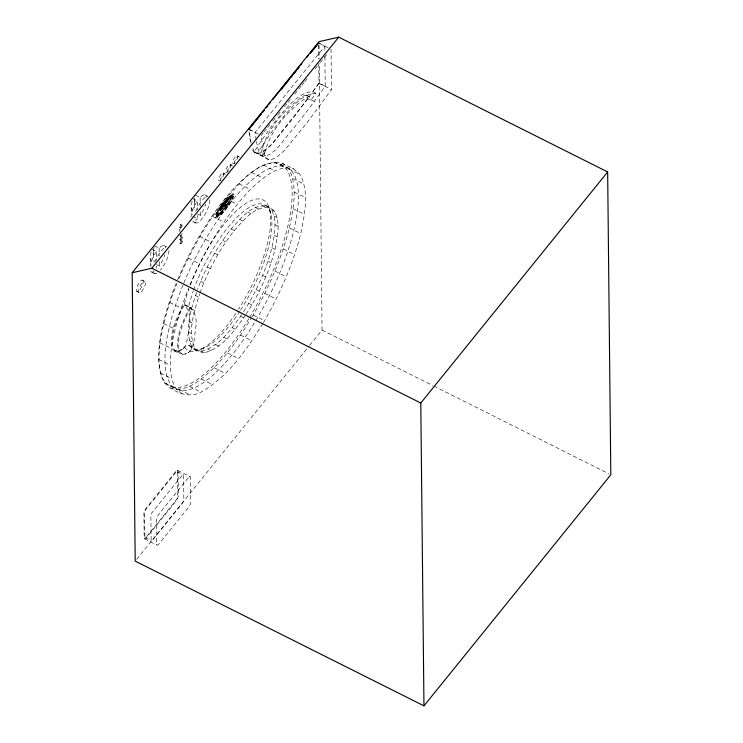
<?xml version="1.0" encoding="UTF-8"?>
<svg xmlns="http://www.w3.org/2000/svg" width="743" height="743" viewBox="0 0 743 743"><rect width="100%" height="100%" fill="white"/><g stroke="black" fill="none" stroke-linecap="round" stroke-linejoin="round"><path stroke-width="0.56" stroke-dasharray="3.71 2.79" d="M151.098 251.868A75.87 39.045 39 0 0 150.653 256.075L150.978 262.149A75.87 39.045 39 0 0 151.535 265.362M192.066 201.204A75.87 39.045 39 0 0 191.62 205.412L191.945 211.495A75.87 39.045 39 0 0 192.493 214.708M223.671 206.08L223.606 204.938C224.739 205.309 223.792 206.768 224.962 204.149M222.807 206.693C225.203 207.148 226.569 204.353 225.5 204.167C229.215 205.198 224.627 207.687 222.844 207.102C219.371 206.359 223.949 204.511 224.804 203.972C223.922 204.232 219.928 205.374 221.813 206.795A18.371 6.167 -63.4 0 0 222.64 206.87C224.451 207.659 229.188 205.226 225.213 204.093L225.231 202.468L229.503 197.629L232.773 194.768L234.119 194.313L234.407 194.87C230.729 203.74 224.59 212.925 216.417 218.043L214.95 216.882L215.814 214.198L222.333 204.065A47.199 15.835 -63.4 0 1 225.761 199.821L231.593 194.174L232.94 193.719L234.119 194.313M221.024 208.774L221.098 209.322L221.433 208.839M221.265 208.281L221.265 209.117M221.293 208.189L222.333 208.189L221.953 207.622M222.008 207.864L222.278 207.056M224.553 205.291L224.906 204.52L224.869 205.124M222.909 206.368C217.281 206.684 231.045 202.681 221.953 204.687C217.736 207.975 228.649 205.783 225.287 204.604A18.631 7.235 -62.8 0 1 226.188 204.715L226.439 204.808M222.018 208.43L222.528 207.316M154.126 247.14A75.87 39.045 39 0 0 153.485 251.236L153.55 257.189A75.87 39.045 39 0 0 154.275 261.973M194.815 197.805A75.87 39.045 39 0 0 194.452 200.573L194.517 206.526A75.87 39.045 39 0 0 195.242 211.309M221.2 209.535C220.931 209.34 221.089 210.204 221.525 208.569M225.956 203.155L226.002 202.551M221.804 208.802L221.748 207.724M221.711 208.43L221.795 208.607M222.333 208.281L221.674 208.746M220.132 210.575L221.052 209.303M227.99 199.096L227.358 198.808L226.42 199.718L225.38 201.269L227.042 199.273L225.937 200.591L226.94 200.564L227.247 200.155L226.169 200.341L227.339 199.978L226.773 199.551L225.696 200.833L226.448 201.112L227.999 199.105L225.631 201.975L228.482 198.548L225.965 201.567L227.627 199.579L226.253 201.149M226.736 200.619L227.182 200.062M225.547 204.316L225.463 203.749M153.485 251.236L153.55 257.189M194.452 200.573L194.517 206.526M220.829 209.953L220.643 210.418L220.912 209.805M228.12 199.505L227.627 200.248M220.541 208.829L220.225 210.26M224.46 204.176L224.962 204.297M224.154 206.127L224.609 205.579C225.315 205.792 226.299 201.269 226.801 201.892L226.884 200.935L226.801 201.892M262.771 323.558C246.509 349.647 228.342 376.682 200.963 392.128C188.193 398.972 173.658 392.044 164.305 382.654C157.562 370.488 158.723 356.176 159.986 342.839C163.154 322.462 169.19 302.67 176.918 283.575M182.054 393.948L175.654 388.348C168.912 376.172 170.082 361.869 171.336 348.532C174.54 327.774 180.809 307.658 188.666 288.219M245.496 315.116C234.834 330.013 223.253 347.789 204.501 352.721L201.381 351.16L195.911 350.343L191.815 346.758C183.827 328.629 191.518 308.113 197.229 290.402M204.501 352.721L199.031 351.903L194.935 348.318C187.106 330.914 194.35 311.122 199.598 293.987M243.528 311.707C256.261 292.036 265.975 270.368 271.919 247.688C274.325 235.401 277.576 221.637 271.529 209.888L267.434 206.303C251.821 203.238 240.593 218.962 231.157 228.928C216.919 247.168 205.56 267.666 197.61 289.389M246.072 314.196C259.066 294.256 269.022 272.291 275.04 249.258C277.445 236.971 280.696 223.206 274.65 211.458L270.554 207.873L264.313 204.743M252.016 316.908L253.224 314.995C268.827 287.606 281.588 258.499 289.436 227.915C293.179 208.718 298.259 187.227 288.813 168.865L282.414 163.265C258.183 158.148 240.388 183.354 225.751 198.604C206.117 223.485 190.524 251.31 178.106 280.417M263.375 322.601L264.573 320.688C280.185 293.299 292.937 264.192 300.785 233.608C304.537 214.411 309.617 192.911 300.172 174.559L293.773 168.958L282.414 163.265M225.473 203.183L225.519 203.777M225.259 204.762L225.305 203.21L224.962 204.483M225.045 204.696L225.64 204.464L224.748 204.186M231.054 195.4C229.485 203.341 223.141 211.086 216.454 215.433L216.445 213.9L218.823 209.22L225.519 200.331L230.627 195.493L232.93 196.7C229.866 204.139 224.776 211.95 217.848 216.129L216.213 215.303L216.055 214.095L222.408 204.167L229.513 196.366L231.296 195.53L232.93 196.7L234.407 194.87M223.374 205.718L222.965 207.464L223.132 205.987C222.315 208.086 228.25 205.152 225.426 204.121M223.132 207.213L222.816 206.275M220.736 210.028L220.522 208.969M221.265 208.439L221.08 209.22M221.563 209.099L222.176 208.607M224.962 203.248L230.228 197.629L232.689 196.226M222.575 206.963L222.705 206.489M222.677 206.73L222.473 207.083M225.956 201.529L225.389 201.279M226.522 201.455L225.956 203.229M221.702 208.142L221.869 207.613M227.906 198.288L225.055 201.687L227.906 198.26L228.463 198.53M227.553 200.201L227.451 201.084L227.33 200.415M227.005 202.189C225.621 201.269 228.24 202.347 228.101 199.523M227.2 200.954L227.507 201.483L227.943 199.691M226.801 199.579L225.965 200.619M217.848 216.129L218.934 212.201L225.24 203.025L223.847 202.319M228.881 204.529L227.46 203.814L231.537 196.003M222.566 207.65L222.333 208.402L222.649 208.003M182.016 226.076L180.939 227.925L179.695 227.293A2.666 0.892 -63.4 0 1 179.676 225.556L180.577 224.442L181.821 225.073L182.016 226.076L181.821 225.073L180.921 226.178A2.666 0.892 -63.4 0 0 180.939 227.925M182.146 238.029L181.069 239.878L179.815 239.255A2.666 0.892 -63.4 0 1 179.797 237.509L180.698 236.395L181.951 237.026L182.146 238.029L181.951 237.026L181.051 238.131A2.666 0.892 -63.4 0 0 181.069 239.878M182.184 242.014L181.106 243.862L179.862 243.24A2.666 0.892 -63.4 0 1 179.843 241.494L180.744 240.379L181.989 241.011L182.184 242.014L181.989 241.011L181.088 242.116A2.666 0.892 -63.4 0 0 181.106 243.862M220.782 209.173L221.005 208.634M224.275 204.557C227.349 203.378 217.3 204.827 221.897 206.87M191.87 346.805L190.96 349.999L189.363 351.95M182.564 349.191L177.438 350.872A36.296 12.176 -63.4 0 1 172.339 345.281C171.289 331.276 177.447 318.05 183.827 305.977L184.682 305.457C192.725 313.565 189.66 326.641 187.654 336.607C186.874 343.155 184.598 351.318 176.574 351.42A37.215 12.482 -63.4 0 1 171.354 345.69C170.277 331.211 176.713 317.567 183.307 305.104L184.069 304.639L187.412 293.123A84.135 28.225 -63.4 0 1 188.852 288.943M184.069 304.639L191.61 308.271L188.49 306.71L192.214 293.894A80.411 26.971 -63.4 0 1 193.236 290.903M199.978 292.974C208.012 270.517 219.575 249.295 234.277 230.497C243.713 220.522 254.942 204.799 270.554 207.873M223.281 206.619L223.383 206.74M221.888 208.523L221.786 208.959M189.92 285.098C204.919 250.372 224.145 216.984 250.335 189.446C262.075 178.989 276.517 164.24 293.773 168.958M230.655 198.177L229.485 200.554M216.78 212.619L218.117 210.315L219.584 211.058M201.381 351.16C220.457 346.062 232.215 327.895 242.952 312.627M170.704 388.255C187.96 392.973 202.402 378.215 214.142 367.766C228.528 352.693 240.769 335.752 251.413 317.865M324.914 56.514L325.23 86.151L314.345 101.354L301.584 118.23L278.495 146.78L274.251 151.08L269.858 154.312L265.66 155.881L262.892 156.076L254.282 151.776C264.749 135.096 276.22 118.926 289.761 104.587C296.058 98.568 303.525 91.742 312.757 91.723L315.877 93.293L310.843 100.286L307.723 98.726L307.212 95.736L304.788 95.15C285.108 108.264 267.006 128.641 261.517 151.971L264.638 153.532C270.127 130.201 288.228 109.825 307.908 96.72L310.333 97.305L310.843 100.286M228.807 201.715L230.274 202.402M227.228 204.158L226.764 204.836L228.175 205.542M225.101 204.957L224.748 203.898M226.411 205.328L226.058 205.83L227.46 206.526M312.757 91.723L318.988 83.021L325.23 86.151M318.784 63.647L318.988 83.29L295.352 115.369L272.235 143.956L263.496 151.572L259.261 153.16A39.435 13.225 -63.4 0 1 251.933 147.746M331.053 49.112L331.471 89.55L307.843 121.629L284.727 150.216L275.987 157.832L271.743 159.42A39.435 13.225 -63.4 0 1 264.415 154.005L262.604 146.761L261.146 135.56L263.328 132.858M216.213 215.303L219.584 213.362L225.584 206.47M307.723 98.726L272.254 143.65L268.009 147.959L261.517 151.971M225.231 202.468L217.727 213.38L216.399 216.222L216.417 218.043M256.168 140.018L255.174 132.375L324.812 46.261L318.571 43.131M264.053 131.966L266.969 128.363M267.694 127.462L269.885 124.759M272.792 121.155L277.167 115.75M277.891 114.849L280.074 112.147M284.448 106.751L287.355 103.147M288.089 102.246L290.272 99.543M294.637 94.138L301.194 86.039M301.918 85.139L304.11 82.436M304.834 81.535L307.017 78.832M315.032 68.923L317.215 66.229M320.131 62.626L327.412 53.617M226.847 200.935L227.451 200.276M223.522 206.368L224.08 205.783M136.656 559.312L308.921 346.284M309.645 345.384L322.053 330.041L319.267 63.675M183.122 348.829L184.338 347.334L188.75 345.235L194.935 348.318M229.531 198.27L228.101 197.554L225.287 200.601L226.68 201.297M220.541 212.424L222.473 210.353L223.866 211.049M218.869 213.993L220.318 214.718M179.695 227.293L180.595 226.188A2.666 0.892 -63.4 0 0 180.577 224.442M180.187 230.943L179.732 231.277A2.666 0.892 -63.4 0 1 179.722 229.541L180.614 228.426A2.666 0.892 -63.4 0 1 180.633 230.172M179.778 235.262L181.478 235.55L182.1 233.321M179.815 239.255L180.716 238.141A2.666 0.892 -63.4 0 0 180.698 236.395M179.862 243.24L180.763 242.125A2.666 0.892 -63.4 0 0 180.744 240.379M188.072 352.832C195.409 346.721 194.211 334.554 196.022 325.833C196.997 317.54 194.016 307.379 184.682 305.457M225.723 200.916L227.414 198.808M190.775 307.491L189.549 308.224C182.954 320.697 176.518 334.341 177.596 348.82A37.215 12.482 -63.4 0 0 182.824 354.55L185.973 353.9L188.806 352.321M190.923 308.586L190.069 309.107C183.697 321.18 177.531 334.396 178.58 348.411A36.296 12.176 -63.4 0 0 183.679 353.993L186.772 353.362M227.367 199.848L226.541 200.907M200.675 349.331L204.892 347.613M315.877 93.293C306.645 93.302 299.178 100.138 292.891 106.156C279.34 120.487 267.87 136.656 257.403 153.337L259.771 154.507L264.638 153.532M225.055 201.687L225.631 201.975M223.16 206.647L225.844 205.551L225.77 204.269M215.238 217.448L218.182 215.73L222.408 211.337A47.199 15.835 -63.4 0 0 225.835 207.102L231.63 198.381L232.958 195.53L232.94 193.719M225.166 204.26L226.587 204.696M225.231 204.316L221.683 205.495L221.553 206.489L222.854 206.721L221.08 206.443M262.892 156.076L260.524 154.906L258.406 150.513L256.316 141.105M224.488 204.325L225.352 204.176L225.268 203.563M328.174 47.673L318.561 42.853L318.728 59.031M318.988 83.29L331.471 89.55M306.209 95.169L309.329 96.729M311.224 99.785L314.345 101.354M248.933 129.245L255.174 132.375M258.258 134.121L248.654 129.301L250.642 142.572M262.539 154.321L265.66 155.881M280.492 164.296L286.733 167.426M288.813 168.865L300.172 174.559M254.069 152.166L268.947 159.606M273.87 161.993L285.228 167.677M292.816 178.571L304.175 184.264M263.514 165.085L274.864 170.779M237.249 155.714L238.819 156.504M294.274 192.019L305.633 197.712M251.728 172.432L263.087 178.125M230.256 164.361A4.504 1.514 -63.4 0 1 228.194 171.113A4.504 1.514 -63.4 0 1 226.048 169.562A4.504 1.514 -63.4 0 1 230.256 164.361L231.825 165.15M223.253 173.017L224.832 173.806M293.132 208.681L304.491 214.365M238.977 183.753L250.335 189.446M271.529 209.888L274.65 211.458M261.963 205.486L265.084 207.046M274.093 216.102L277.213 217.671M255.323 207.464L258.453 209.034M230.785 195.576L232.178 196.273M230.172 195.892L231.565 196.589M231.314 197.053L232.708 197.749M229.438 196.319L230.906 197.062M228.779 196.904L230.228 197.629M230.813 198.26L232.206 198.957M289.436 227.915L300.785 233.608M230.209 199.449L231.602 200.146M227.404 198.26L228.825 198.966M226.708 199.003L228.11 199.709M225.751 198.604L237.11 204.297M225.993 199.783L227.395 200.489M275.021 224.711L278.142 226.271M247.781 212.173L250.902 213.733M228.157 202.765L229.578 203.48M204.836 194.824L207.956 196.393A14.684 4.922 -63.4 0 0 196.189 210.473M222.408 204.158L223.801 204.864M225.343 206.786L226.745 207.492M221.683 205.124L223.086 205.82M220.959 206.099L222.371 206.805M223.912 208.634L225.305 209.879M220.244 207.111L221.655 207.826M195.428 195.195L200.118 197.545A14.684 4.922 -63.4 0 1 206.684 197.359M274.297 235.373L277.418 236.943M219.529 208.151L220.959 208.867M239.617 219.417L242.747 220.987M218.823 209.22L220.262 209.944M221.748 211.161L223.141 211.866M221.024 211.941L222.426 212.647M192.678 198.595L197.369 200.944L197.462 209.823M221.72 213.38L220.299 212.674L219.584 213.362L221.015 214.077M217.55 211.504L218.934 212.201M216.937 212.693L218.331 213.39M218.163 214.551L219.631 215.294M216.445 213.9L217.829 214.597M217.588 215.061L218.971 215.758M216.222 214.95L217.606 215.646M216.965 215.386L218.358 216.083M283.315 248.998L294.674 254.682M212.554 216.427L223.912 222.12M271.919 247.688L275.04 249.258M231.157 228.928L234.277 230.497M197.489 213.891L200.304 215.303A14.684 4.922 -63.4 0 0 205.737 204.158M192.864 216.352L197.554 218.702L197.517 215.368M195.957 222.984L192.827 221.414A14.684 4.922 -63.4 0 0 197.554 218.702M268.009 261.183L271.13 262.753M222.705 240.333L225.826 241.902M275.012 271.102L286.371 276.795M199.895 236.525L211.253 242.218M262.688 275.337L265.818 276.907M214.606 253.205L217.727 254.765M264.852 293.383L276.21 299.076M256.186 289.603L259.307 291.172M163.869 245.487L166.989 247.047M207.158 267.034L210.278 268.604M188.267 258.137L199.616 263.821M154.47 245.849L159.151 248.199A14.684 4.922 -63.4 0 1 165.717 248.013M322.053 330.041L432.807 385.552M433.838 386.063L608.758 473.737M151.721 249.249L156.401 251.598L156.494 260.477M248.738 303.441L251.858 305.001M200.647 281.3L203.768 282.869M156.522 264.554L159.336 265.957A14.684 4.922 -63.4 0 0 164.77 254.812M253.224 314.995L264.573 320.688M240.639 316.304L243.76 317.874M151.869 272.077L154.99 273.638M195.335 295.454L198.455 297.024M142.777 280.13A6.436 2.155 -63.4 0 1 139.842 289.77A6.436 2.155 -63.4 0 1 136.768 287.56A6.436 2.155 -63.4 0 1 142.777 280.13L145.024 281.253A6.436 2.155 -63.4 0 1 142.089 290.903A6.436 2.155 -63.4 0 1 139.015 288.683A6.436 2.155 -63.4 0 1 145.024 281.253M232.188 327.719L235.308 329.279M191.415 308.949L194.536 310.518M240.565 335.093L251.914 340.786M169.803 302.522L181.162 308.215M136.814 291.516L139.062 292.64M223.717 337.229L226.838 338.789M189.047 321.264L192.168 322.834M215.554 344.473L218.683 346.034M188.313 331.935L191.434 333.496M227.367 352.916L238.726 358.6M163.683 323.604L175.042 329.298M208.012 349.173L211.133 350.742M189.251 340.535L192.372 342.105M188.75 345.235L192.79 348.773L199.031 351.903M214.142 367.766L225.491 373.46M175.125 350.269L181.366 353.399M159.986 342.839L171.336 348.532M174.206 350.817L180.447 353.947M201.39 379.088L212.749 384.781M158.835 359.501L170.193 365.194M189.604 386.434L200.963 392.128M160.293 372.949L171.652 378.633M179.249 389.527L190.598 395.22M164.305 382.654L175.654 388.348M170.361 386.081L176.611 389.211M177.753 470.43L190.245 476.69M177.113 471.656L183.354 474.786M145.108 537.579L151.358 540.709M144.467 538.796L156.959 545.056M221.228 206.331L222.046 206.758M185.36 304.779L188.49 306.71M184.338 347.334L188.007 350.547A84.135 28.225 -63.4 0 0 237.89 310.286M254.282 151.776L251.385 144.291M269.811 210.093L270.972 214.541M251.134 143.26L249.072 130.331M191.945 211.495L191.62 205.412M150.978 262.149L150.653 256.075M324.812 46.261L324.867 51.954M319.072 45.147L319.221 59.041M200.118 197.545L200.211 206.424M200.266 211.969L200.304 215.303M159.151 248.199L159.234 255.973M159.29 261.517L159.336 265.957M156.55 266.031L156.578 268.251M190.942 217.095A14.684 4.922 -63.4 0 1 197.369 200.944M209.87 199.895A14.684 4.922 -63.4 0 1 202.05 218.702A14.684 4.922 -63.4 0 1 194.044 219.473M220.318 180.79A4.504 1.514 -63.4 0 1 222.714 175.023A4.504 1.514 -63.4 0 1 225.166 174.781M221.2 179.769A4.504 1.514 -63.4 0 1 218.879 178.877A4.504 1.514 -63.4 0 1 222.705 172.952A4.504 1.514 -63.4 0 1 222.408 177.893M227.312 172.144A4.504 1.514 -63.4 0 1 229.708 166.367A4.504 1.514 -63.4 0 1 232.169 166.135M153.996 271.483A14.684 4.922 -63.4 0 1 150.457 271.056M150.058 266.848A14.684 4.922 -63.4 0 1 156.401 251.598M168.902 250.558A14.684 4.922 -63.4 0 1 160.386 270.183M157.117 273.043A14.684 4.922 -63.4 0 1 153.077 270.127M154.869 262.047A14.684 4.922 -63.4 0 1 164.862 247.642M181.023 235.893A2.666 0.892 -63.4 0 1 180.828 234.89M193.598 289.9A80.411 26.971 -63.4 0 1 264.136 204.659A80.411 26.971 -63.4 0 1 240.463 310.295M239.878 311.196A80.411 26.971 -63.4 0 1 192.79 348.773M190.422 284.708A84.135 28.225 -63.4 0 1 263.198 200.016A84.135 28.225 -63.4 0 1 238.503 309.329M183.902 282.916A123.821 41.534 -63.4 0 1 295.835 178.58A123.821 41.534 -63.4 0 1 215.962 372.401A123.821 41.534 -63.4 0 1 183.047 285.006M177.661 279.786A123.821 41.534 -63.4 0 1 281.188 164.64A123.821 41.534 -63.4 0 1 249.407 317.772M248.821 318.738A123.821 41.534 -63.4 0 1 169.664 385.738A123.821 41.534 -63.4 0 1 177.224 280.826M234.305 163.488A4.504 1.514 -63.4 0 1 236.701 157.72A4.504 1.514 -63.4 0 1 239.162 157.488M235.187 162.466A4.504 1.514 -63.4 0 1 232.865 161.575A4.504 1.514 -63.4 0 1 236.701 155.649A4.504 1.514 -63.4 0 1 236.395 160.59M175.803 471.517L146.111 508.24A4.17 1.402 -63.4 0 0 143.91 513.524L144.17 537.932A4.17 1.402 -63.4 0 0 146.417 537.709L176.119 500.996A4.17 1.402 -63.4 0 0 178.311 495.711L178.06 471.303A4.17 1.402 -63.4 0 0 175.803 471.517M175.719 472.455L146.213 508.946A2.963 0.994 -63.4 0 0 144.634 512.744L144.885 536.929A2.963 0.994 -63.4 0 0 146.501 536.78L176.007 500.29A2.963 0.994 -63.4 0 0 177.596 496.491L177.336 472.297A2.963 0.994 -63.4 0 0 175.719 472.455M181.961 475.585L152.454 512.076A2.963 0.994 -63.4 0 0 150.875 515.874L151.126 540.059A2.963 0.994 -63.4 0 0 152.752 539.91L182.258 503.42A2.963 0.994 -63.4 0 0 183.837 499.621L183.577 475.427A2.963 0.994 -63.4 0 0 181.961 475.585M188.295 477.777L158.593 514.5A4.17 1.402 -63.4 0 0 156.401 519.784L156.652 544.192A4.17 1.402 -63.4 0 0 158.909 543.969L188.601 507.246A4.17 1.402 -63.4 0 0 190.802 501.971L190.542 477.563A4.17 1.402 -63.4 0 0 188.295 477.777"/><path stroke-width="1.11" d="M132.18 272.746L319.035 41.673L338.715 37.15L607.653 171.949L610.82 474.777L423.965 705.85L135.198 561.114L132.18 272.746L151.851 268.223L338.715 37.15M248.654 129.301L261.034 113.995M262.493 112.193L263.951 110.391M266.133 107.689L267.591 105.896M269.05 104.094L270.498 102.293M272.69 99.59L298.9 67.167M300.358 65.365L301.816 63.564M306.915 57.267L308.373 55.465M309.822 53.663L318.561 42.853M249.657 128.344L261.257 113.995M262.706 112.202L264.164 110.41M266.338 107.716L267.786 105.924M280.845 89.773L289.547 79.009M291.005 77.216L292.454 75.424M293.903 73.631L296.076 70.938M297.534 69.145L298.983 67.353M311.317 52.103L317.837 44.023M423.965 705.85L420.789 403.022L607.653 171.949M151.851 268.223L420.789 403.022"/></g></svg>
